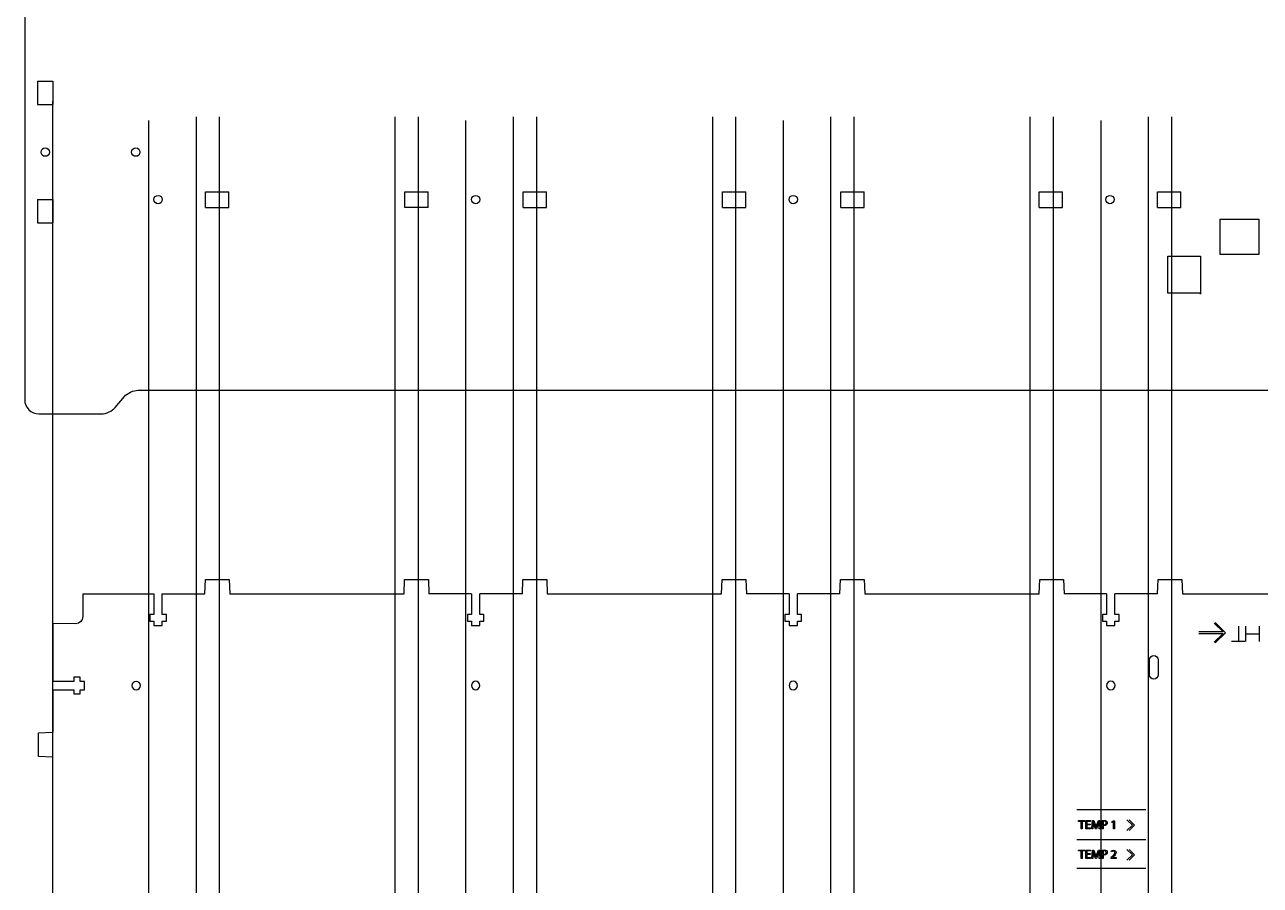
# Model space of a CAD drawing. Header units: millimetres. Extents: x -1506 to -668, y -3588 to 587.
# Drawn here: x -1506.3 to -1088.7, y -1630.4 to -1339.6 of the extents above; entities that cross this region are included whole.
import ezdxf

# ---------------------------------------------------------------- set-up
doc = ezdxf.new("R2010")
doc.units = ezdxf.units.MM
doc.layers.add('CUTS', color=1, linetype='Continuous', true_color=0xff0000)
doc.layers.add('TEXT', color=5, linetype='Continuous', true_color=0x0000ff)
doc.layers.add('referance lines', color=3, linetype='Continuous', lineweight=25, true_color=0x00ff00)

msp = doc.modelspace()

# ---------------------------------------------------------------- linework, layer by layer
at = {"layer": 'CUTS', "color": 1, "lineweight": 25, "true_color": 0xff0000}
for p, q in [((-1506.34, -340.89), (-1506.34, -1466.29)), ((-1501.98, -1358.68), (-1496.78, -1358.68)), ((-1501.98, -1358.68), (-1501.98, -1366.56)), ((-1496.78, -1358.68), (-1496.78, -1366.56)), ((-1501.98, -1366.56), (-1496.78, -1366.56)), ((-1501.98, -1398.68), (-1496.78, -1398.68)), ((-1501.98, -1398.68), (-1501.98, -1406.56)), ((-1496.78, -1398.68), (-1496.78, -1406.56)), ((-1445.2, -1401.28), (-1445.2, -1396.08)), ((-1445.2, -1396.08), (-1437.32, -1396.08)), ((-1437.32, -1401.28), (-1437.32, -1396.08)), ((-1377.86, -1401.28), (-1377.86, -1396.08)), ((-1377.86, -1396.08), (-1369.98, -1396.08)), ((-1369.98, -1401.28), (-1369.98, -1396.08)), ((-1337.86, -1401.28), (-1337.86, -1396.08)), ((-1337.86, -1396.08), (-1329.98, -1396.08)), ((-1329.98, -1401.28), (-1329.98, -1396.08)), ((-1270.52, -1401.28), (-1270.52, -1396.08)), ((-1270.52, -1396.08), (-1262.64, -1396.08)), ((-1262.64, -1401.28), (-1262.64, -1396.08)), ((-1230.52, -1401.28), (-1230.52, -1396.08)), ((-1230.52, -1396.08), (-1222.64, -1396.08)), ((-1222.64, -1401.28), (-1222.64, -1396.08)), ((-1163.44, -1401.28), (-1163.44, -1396.08)), ((-1163.44, -1396.08), (-1155.57, -1396.08)), ((-1155.57, -1401.28), (-1155.57, -1396.08)), ((-1123.44, -1401.28), (-1123.44, -1396.08)), ((-1123.44, -1396.08), (-1115.57, -1396.08)), ((-1115.57, -1401.28), (-1115.57, -1396.08)), ((-1445.2, -1401.28), (-1437.32, -1401.28)), ((-1369.98, -1401.28), (-1377.86, -1401.28)), ((-1337.86, -1401.28), (-1329.98, -1401.28)), ((-1270.52, -1401.28), (-1262.64, -1401.28)), ((-1230.52, -1401.28), (-1222.64, -1401.28)), ((-1163.44, -1401.28), (-1155.57, -1401.28)), ((-1123.44, -1401.28), (-1115.57, -1401.28)), ((-1501.98, -1406.56), (-1496.78, -1406.56)), ((-1468.02, -1463.09), (-706.65, -1463.09)), ((-1445.46, -1531.92), (-1445.26, -1527.04)), ((-1445.26, -1527.04), (-1437.23, -1527.04)), ((-1437.23, -1527.04), (-1437.03, -1531.92)), ((-1378.13, -1531.92), (-1377.93, -1527.04)), ((-1377.93, -1527.04), (-1369.89, -1527.04)), ((-1369.89, -1527.04), (-1369.69, -1531.92)), ((-1338.12, -1531.92), (-1337.92, -1527.04)), ((-1337.92, -1527.04), (-1329.89, -1527.04)), ((-1329.89, -1527.04), (-1329.69, -1531.92)), ((-1270.79, -1531.92), (-1270.59, -1527.04)), ((-1270.59, -1527.04), (-1262.55, -1527.04)), ((-1262.55, -1527.04), (-1262.35, -1531.92)), ((-1230.78, -1531.92), (-1230.58, -1527.04)), ((-1230.58, -1527.04), (-1222.55, -1527.04)), ((-1222.55, -1527.04), (-1222.35, -1531.92)), ((-1163.45, -1531.92), (-1163.25, -1527.04)), ((-1163.25, -1527.04), (-1155.21, -1527.04)), ((-1155.21, -1527.04), (-1155.01, -1531.92)), ((-1123.44, -1531.92), (-1123.24, -1527.04)), ((-1123.24, -1527.04), (-1115.21, -1527.04)), ((-1115.21, -1527.04), (-1115.01, -1531.92)), ((-1486.72, -1531.94), (-1486.72, -1539.6)), ((-1462.66, -1531.92), (-1462.66, -1538.93)), ((-1459.86, -1538.93), (-1459.86, -1531.92)), ((-1459.86, -1531.92), (-1445.46, -1531.92)), ((-1437.03, -1531.92), (-1378.13, -1531.92)), ((-1355.32, -1531.92), (-1369.69, -1531.92)), ((-1355.32, -1531.92), (-1355.32, -1538.93)), ((-1352.52, -1538.93), (-1352.52, -1531.92)), ((-1338.12, -1531.92), (-1352.52, -1531.92)), ((-1329.69, -1531.92), (-1270.79, -1531.92)), ((-1247.98, -1531.92), (-1262.35, -1531.92)), ((-1247.98, -1531.92), (-1247.98, -1538.93)), ((-1245.18, -1538.93), (-1245.18, -1531.92)), ((-1230.78, -1531.92), (-1245.18, -1531.92)), ((-1222.35, -1531.92), (-1163.45, -1531.92)), ((-1140.64, -1531.92), (-1155.01, -1531.92)), ((-1140.64, -1531.92), (-1140.64, -1538.93)), ((-1137.84, -1538.93), (-1137.84, -1531.92)), ((-1123.44, -1531.92), (-1137.84, -1531.92)), ((-1115.01, -1531.92), (-1056.11, -1531.92)), ((-1462.66, -1538.93), (-1464.06, -1538.93)), ((-1464.06, -1538.93), (-1464.06, -1541.13)), ((-1458.46, -1538.93), (-1459.86, -1538.93)), ((-1458.46, -1541.13), (-1458.46, -1538.93)), ((-1355.32, -1538.93), (-1356.72, -1538.93)), ((-1356.72, -1538.93), (-1356.72, -1541.13)), ((-1351.12, -1538.93), (-1352.52, -1538.93)), ((-1351.12, -1541.13), (-1351.12, -1538.93)), ((-1247.98, -1538.93), (-1249.38, -1538.93)), ((-1249.38, -1538.93), (-1249.38, -1541.13)), ((-1243.78, -1538.93), (-1245.18, -1538.93)), ((-1243.78, -1541.13), (-1243.78, -1538.93)), ((-1140.64, -1538.93), (-1142.04, -1538.93)), ((-1142.04, -1538.93), (-1142.04, -1541.13)), ((-1136.44, -1538.93), (-1137.84, -1538.93)), ((-1136.44, -1541.13), (-1136.44, -1538.93)), ((-1489.12, -1542), (-1496.78, -1541.97)), ((-1496.78, -1541.97), (-1496.78, -1561.53)), ((-1464.06, -1541.13), (-1462.66, -1541.13)), ((-1462.66, -1541.13), (-1462.66, -1542.58)), ((-1462.66, -1542.58), (-1459.86, -1542.58)), ((-1459.86, -1542.58), (-1459.86, -1541.13)), ((-1459.86, -1541.13), (-1458.46, -1541.13)), ((-1356.72, -1541.13), (-1355.32, -1541.13)), ((-1355.32, -1541.13), (-1355.32, -1542.58)), ((-1355.32, -1542.58), (-1352.52, -1542.58)), ((-1352.52, -1542.58), (-1352.52, -1541.13)), ((-1352.52, -1541.13), (-1351.12, -1541.13)), ((-1249.38, -1541.13), (-1247.98, -1541.13)), ((-1247.98, -1541.13), (-1247.98, -1542.58)), ((-1247.98, -1542.58), (-1245.18, -1542.58)), ((-1245.18, -1542.58), (-1245.18, -1541.13)), ((-1245.18, -1541.13), (-1243.78, -1541.13)), ((-1142.04, -1541.13), (-1140.64, -1541.13)), ((-1140.64, -1541.13), (-1140.64, -1542.58)), ((-1140.64, -1542.58), (-1137.84, -1542.58)), ((-1137.84, -1542.58), (-1137.84, -1541.13)), ((-1137.84, -1541.13), (-1136.44, -1541.13)), ((-1489.77, -1561.53), (-1496.78, -1561.53)), ((-1487.57, -1560.13), (-1489.77, -1560.13)), ((-1489.77, -1560.13), (-1489.77, -1561.53)), ((-1487.57, -1561.53), (-1487.57, -1560.13)), ((-1486.12, -1561.53), (-1487.57, -1561.53)), ((-1486.12, -1564.33), (-1486.12, -1561.53)), ((-1496.78, -1564.33), (-1489.77, -1564.33)), ((-1496.78, -1564.33), (-1496.78, -1578.71)), ((-1489.77, -1564.33), (-1489.77, -1565.73)), ((-1489.77, -1565.73), (-1487.57, -1565.73)), ((-1487.57, -1565.73), (-1487.57, -1564.33)), ((-1487.57, -1564.33), (-1486.12, -1564.33)), ((-1501.66, -1578.91), (-1496.78, -1578.71)), ((-1501.66, -1586.94), (-1501.66, -1578.91)), ((-1496.78, -1587.14), (-1501.66, -1586.94)), ((-1496.78, -1646.04), (-1496.78, -1587.14))]:
    msp.add_line(p, q, dxfattribs=at)
at = {"layer": 'CUTS'}
msp.add_line((-1486.72, -1531.94), (-1462.66, -1531.92), dxfattribs=at)
at = {"layer": 'CUTS', "color": 1, "lineweight": 25, "true_color": 0xff0000}
for points in [[(-1102.22, -1405.23), (-1089.22, -1405.23), (-1089.22, -1417.23), (-1102.22, -1417.23), (-1102.22, -1405.23), (-1102.22, -1405.23)], [(-1108.92, -1430.33), (-1119.92, -1430.33), (-1119.92, -1417.83), (-1108.92, -1417.83), (-1108.92, -1430.63), (-1108.92, -1430.33), (-1108.92, -1430.33)], [(-1475.74, -1468.93), (-1472.65, -1465.25)], [(-1501.53, -1471.09), (-1480.37, -1471.09)], [(-1126.18, -1559.27), (-1126.18, -1554.27)], [(-1123.18, -1554.27), (-1123.18, -1559.27), (-1123.18, -1559.27)]]:
    msp.add_lwpolyline(points, dxfattribs=at)
for points in [[(-1500.81, -1382.62), (-1500.81, -1381.83), (-1500.17, -1381.19), (-1499.38, -1381.19)], [(-1499.38, -1381.19), (-1498.6, -1381.19), (-1497.96, -1381.83), (-1497.96, -1382.62)], [(-1470.23, -1382.62), (-1470.23, -1381.83), (-1469.59, -1381.19), (-1468.81, -1381.19)], [(-1468.81, -1381.19), (-1468.02, -1381.19), (-1467.38, -1381.83), (-1467.38, -1382.62)], [(-1499.38, -1384.04), (-1500.17, -1384.04), (-1500.81, -1383.4), (-1500.81, -1382.62)], [(-1497.96, -1382.62), (-1497.96, -1383.4), (-1498.6, -1384.04), (-1499.38, -1384.04)], [(-1468.81, -1384.04), (-1469.59, -1384.04), (-1470.23, -1383.4), (-1470.23, -1382.62)], [(-1467.38, -1382.62), (-1467.38, -1383.4), (-1468.02, -1384.04), (-1468.81, -1384.04)], [(-1462.68, -1398.68), (-1462.68, -1397.89), (-1462.04, -1397.25), (-1461.26, -1397.25)], [(-1461.26, -1400.1), (-1462.04, -1400.1), (-1462.68, -1399.46), (-1462.68, -1398.68)], [(-1461.26, -1397.25), (-1460.47, -1397.25), (-1459.83, -1397.89), (-1459.83, -1398.68)], [(-1459.83, -1398.68), (-1459.83, -1399.46), (-1460.47, -1400.1), (-1461.26, -1400.1)], [(-1355.34, -1398.68), (-1355.34, -1397.89), (-1354.7, -1397.25), (-1353.92, -1397.25)], [(-1353.92, -1400.1), (-1354.7, -1400.1), (-1355.34, -1399.46), (-1355.34, -1398.68)], [(-1353.92, -1397.25), (-1353.13, -1397.25), (-1352.49, -1397.89), (-1352.49, -1398.68)], [(-1352.49, -1398.68), (-1352.49, -1399.46), (-1353.13, -1400.1), (-1353.92, -1400.1)], [(-1248, -1398.68), (-1248, -1397.89), (-1247.36, -1397.25), (-1246.58, -1397.25)], [(-1246.58, -1400.1), (-1247.36, -1400.1), (-1248, -1399.46), (-1248, -1398.68)], [(-1246.58, -1397.25), (-1245.79, -1397.25), (-1245.15, -1397.89), (-1245.15, -1398.68)], [(-1245.15, -1398.68), (-1245.15, -1399.46), (-1245.79, -1400.1), (-1246.58, -1400.1)], [(-1140.93, -1398.68), (-1140.93, -1397.89), (-1140.29, -1397.25), (-1139.51, -1397.25)], [(-1139.51, -1400.1), (-1140.29, -1400.1), (-1140.93, -1399.46), (-1140.93, -1398.68)], [(-1139.51, -1397.25), (-1138.72, -1397.25), (-1138.08, -1397.89), (-1138.08, -1398.68)], [(-1138.08, -1398.68), (-1138.08, -1399.46), (-1138.72, -1400.1), (-1139.51, -1400.1)], [(-1472.65, -1465.25), (-1471.66, -1464.06), (-1469.57, -1463.09), (-1468.02, -1463.09)], [(-1506.34, -1466.29), (-1506.34, -1468.93), (-1504.17, -1471.09), (-1501.53, -1471.09)], [(-1480.37, -1471.09), (-1478.82, -1471.09), (-1476.73, -1470.11), (-1475.74, -1468.93)], [(-1486.72, -1539.6), (-1486.72, -1540.93), (-1487.79, -1542), (-1489.12, -1542)], [(-1126.18, -1554.27), (-1126.18, -1553.44), (-1125.51, -1552.77), (-1124.68, -1552.77)], [(-1124.68, -1552.77), (-1123.85, -1552.77), (-1123.18, -1553.44), (-1123.18, -1554.27)], [(-1468.68, -1561.5), (-1469.47, -1561.5), (-1470.1, -1562.14), (-1470.1, -1562.93)], [(-1467.25, -1562.93), (-1467.25, -1562.14), (-1467.89, -1561.5), (-1468.68, -1561.5)], [(-1353.92, -1561.48), (-1354.7, -1561.48), (-1355.34, -1562.12), (-1355.34, -1562.91)], [(-1352.49, -1562.91), (-1352.49, -1562.12), (-1353.13, -1561.48), (-1353.92, -1561.48)], [(-1246.58, -1561.48), (-1247.36, -1561.48), (-1248, -1562.12), (-1248, -1562.91)], [(-1245.15, -1562.91), (-1245.15, -1562.12), (-1245.79, -1561.48), (-1246.58, -1561.48)], [(-1139.24, -1561.48), (-1140.02, -1561.48), (-1140.66, -1562.12), (-1140.66, -1562.91)], [(-1137.81, -1562.91), (-1137.81, -1562.12), (-1138.45, -1561.48), (-1139.24, -1561.48)], [(-1124.68, -1560.77), (-1125.51, -1560.77), (-1126.18, -1560.1), (-1126.18, -1559.27)], [(-1123.18, -1559.27), (-1123.18, -1560.1), (-1123.85, -1560.77), (-1124.68, -1560.77)], [(-1470.1, -1562.93), (-1470.1, -1563.71), (-1469.47, -1564.35), (-1468.68, -1564.35)], [(-1468.68, -1564.35), (-1467.89, -1564.35), (-1467.25, -1563.71), (-1467.25, -1562.93)], [(-1355.34, -1562.91), (-1355.34, -1563.69), (-1354.7, -1564.33), (-1353.92, -1564.33)], [(-1353.92, -1564.33), (-1353.13, -1564.33), (-1352.49, -1563.69), (-1352.49, -1562.91)], [(-1248, -1562.91), (-1248, -1563.69), (-1247.36, -1564.33), (-1246.58, -1564.33)], [(-1246.58, -1564.33), (-1245.79, -1564.33), (-1245.15, -1563.69), (-1245.15, -1562.91)], [(-1140.66, -1562.91), (-1140.66, -1563.69), (-1140.02, -1564.33), (-1139.24, -1564.33)], [(-1139.24, -1564.33), (-1138.45, -1564.33), (-1137.81, -1563.69), (-1137.81, -1562.91)]]:
    msp.add_open_spline(points, degree=3, dxfattribs=at)
at = {"layer": 'referance lines'}
for p, q in [((-1496.83, -2509.32), (-1496.83, -1365.42)), ((-1464.38, -2515.78), (-1464.38, -1371.88)), ((-1448.32, -2514.6), (-1448.32, -1370.7)), ((-1440.44, -2514.6), (-1440.44, -1370.7)), ((-1381.14, -2514.6), (-1381.14, -1370.7)), ((-1373.27, -2514.6), (-1373.27, -1370.7)), ((-1357.21, -2515.78), (-1357.21, -1371.88)), ((-1341.15, -2514.6), (-1341.15, -1370.7)), ((-1333.27, -2514.6), (-1333.27, -1370.7)), ((-1273.8, -2514.6), (-1273.8, -1370.7)), ((-1265.93, -2514.6), (-1265.93, -1370.7)), ((-1249.87, -2515.78), (-1249.87, -1371.88)), ((-1233.81, -2514.6), (-1233.81, -1370.7)), ((-1225.93, -2514.6), (-1225.93, -1370.7)), ((-1166.46, -2514.6), (-1166.46, -1370.7)), ((-1158.59, -2514.6), (-1158.59, -1370.7)), ((-1142.53, -2515.78), (-1142.53, -1371.88)), ((-1126.47, -2514.6), (-1126.47, -1370.7)), ((-1118.59, -2514.6), (-1118.59, -1370.7))]:
    msp.add_line(p, q, dxfattribs=at)
at = {"layer": 'TEXT', "color": 5, "lineweight": 25, "true_color": 0x0000ff}
for points in [[(-1104.29, -1541.81), (-1101.3, -1544.8), (-1109.47, -1544.8)], [(-1103.91, -1541.57), (-1100.44, -1545.05), (-1103.91, -1548.53)], [(-1096.1, -1542.81), (-1096.1, -1547.98)], [(-1093.57, -1548.02), (-1093.57, -1542.81)], [(-1089.1, -1542.81), (-1089.1, -1548.02)], [(-1109.47, -1545.3), (-1101.29, -1545.3), (-1104.3, -1548.3)], [(-1093.92, -1548.02), (-1098.42, -1548.02)], [(-1089.1, -1545.6), (-1093.57, -1545.6)], [(-1150.7, -1604.83), (-1127.42, -1604.83)], [(-1149.23, -1608.82), (-1150.1, -1608.82), (-1150.1, -1608.51), (-1147.99, -1608.51), (-1147.99, -1608.82), (-1148.86, -1608.82), (-1148.86, -1611.36), (-1149.23, -1611.36), (-1149.23, -1608.82), (-1149.23, -1608.82)], [(-1146.2, -1610.02), (-1147.3, -1610.02), (-1147.3, -1611.05), (-1146.06, -1611.05), (-1146.06, -1611.36), (-1147.67, -1611.36), (-1147.67, -1608.51), (-1146.13, -1608.51), (-1146.13, -1608.82), (-1147.3, -1608.82), (-1147.3, -1609.72), (-1146.2, -1609.72), (-1146.2, -1610.02), (-1146.2, -1610.02)], [(-1145.23, -1610.14), (-1145.31, -1611.36), (-1145.66, -1611.36), (-1145.46, -1608.51), (-1144.99, -1608.51), (-1144.51, -1609.89)], [(-1145.17, -1608.87), (-1145.18, -1608.87)], [(-1143.6, -1609.96), (-1144.1, -1611.34), (-1144.38, -1611.34), (-1144.84, -1609.98)], [(-1144.22, -1610.85), (-1144.21, -1610.85)], [(-1143.9, -1609.89), (-1143.4, -1608.51), (-1142.93, -1608.51), (-1142.75, -1611.36), (-1143.11, -1611.36), (-1143.18, -1610.11), (-1143.18, -1610.11)], [(-1143.23, -1608.87), (-1143.24, -1608.87)], [(-1141.81, -1610.22), (-1141.81, -1611.36), (-1142.18, -1611.36), (-1142.18, -1608.54), (-1142.18, -1608.54)], [(-1141.81, -1608.81), (-1141.81, -1609.92), (-1141.81, -1609.92)], [(-1138.35, -1608.95), (-1138.36, -1608.95), (-1138.84, -1609.21), (-1138.91, -1608.93), (-1138.31, -1608.61), (-1137.99, -1608.61), (-1137.99, -1611.36), (-1138.35, -1611.36), (-1138.35, -1608.95), (-1138.35, -1608.95)], [(-1133.77, -1608.3), (-1131.95, -1610.12), (-1133.77, -1611.93)], [(-1133.07, -1608.3), (-1131.25, -1610.12), (-1133.07, -1611.93)], [(-1150.7, -1614.96), (-1127.42, -1614.96)], [(-1149.23, -1618.82), (-1150.1, -1618.82), (-1150.1, -1618.51), (-1147.99, -1618.51), (-1147.99, -1618.82), (-1148.86, -1618.82), (-1148.86, -1621.36), (-1149.23, -1621.36), (-1149.23, -1618.82), (-1149.23, -1618.82)], [(-1146.2, -1620.02), (-1147.3, -1620.02), (-1147.3, -1621.05), (-1146.06, -1621.05), (-1146.06, -1621.36), (-1147.67, -1621.36), (-1147.67, -1618.51), (-1146.13, -1618.51), (-1146.13, -1618.82), (-1147.3, -1618.82), (-1147.3, -1619.72), (-1146.2, -1619.72), (-1146.2, -1620.02), (-1146.2, -1620.02)], [(-1145.23, -1620.14), (-1145.31, -1621.36), (-1145.66, -1621.36), (-1145.46, -1618.51), (-1144.99, -1618.51), (-1144.51, -1619.89)], [(-1145.17, -1618.88), (-1145.18, -1618.88)], [(-1143.6, -1619.96), (-1144.1, -1621.34), (-1144.38, -1621.34), (-1144.84, -1619.98)], [(-1143.9, -1619.89), (-1143.4, -1618.51), (-1142.93, -1618.51), (-1142.75, -1621.36), (-1143.11, -1621.36), (-1143.18, -1620.11), (-1143.18, -1620.11)], [(-1143.23, -1618.88), (-1143.24, -1618.88)], [(-1141.81, -1620.22), (-1141.81, -1621.36), (-1142.18, -1621.36), (-1142.18, -1618.54), (-1142.18, -1618.54)], [(-1141.81, -1618.81), (-1141.81, -1619.92), (-1141.81, -1619.92)], [(-1138.97, -1619.1), (-1139.09, -1618.84)], [(-1133.77, -1618.3), (-1131.95, -1620.12), (-1133.77, -1621.93)], [(-1133.07, -1618.3), (-1131.25, -1620.12), (-1133.07, -1621.93)], [(-1144.22, -1620.85), (-1144.21, -1620.85)], [(-1138.42, -1620.84), (-1138.64, -1621.04), (-1138.64, -1621.05), (-1137.41, -1621.05), (-1137.41, -1621.36), (-1139.16, -1621.36), (-1139.16, -1621.36)], [(-1139.16, -1621.36), (-1139.16, -1621.13), (-1138.87, -1620.85)], [(-1150.7, -1624.66), (-1127.42, -1624.66)]]:
    msp.add_lwpolyline(points, dxfattribs=at)
for points in [[(-1145.18, -1608.87), (-1145.19, -1609.23), (-1145.21, -1609.7), (-1145.23, -1610.14)], [(-1144.84, -1609.98), (-1144.98, -1609.58), (-1145.09, -1609.21), (-1145.17, -1608.87)], [(-1144.51, -1609.89), (-1144.39, -1610.24), (-1144.29, -1610.55), (-1144.22, -1610.85)], [(-1144.21, -1610.85), (-1144.13, -1610.56), (-1144.03, -1610.25), (-1143.9, -1609.89)], [(-1143.24, -1608.87), (-1143.34, -1609.21), (-1143.45, -1609.56), (-1143.6, -1609.96)], [(-1143.18, -1610.11), (-1143.2, -1609.71), (-1143.23, -1609.23), (-1143.23, -1608.87)], [(-1142.18, -1608.54), (-1142, -1608.51), (-1141.77, -1608.49), (-1141.47, -1608.49)], [(-1141.47, -1608.78), (-1141.63, -1608.78), (-1141.75, -1608.79), (-1141.81, -1608.81)], [(-1141.81, -1609.92), (-1141.73, -1609.94), (-1141.63, -1609.95), (-1141.51, -1609.95)], [(-1141.52, -1610.24), (-1141.63, -1610.24), (-1141.73, -1610.24), (-1141.81, -1610.22)], [(-1140.65, -1609.93), (-1140.84, -1610.14), (-1141.16, -1610.24), (-1141.52, -1610.24)], [(-1141.51, -1609.95), (-1141.06, -1609.95), (-1140.79, -1609.73), (-1140.79, -1609.34)], [(-1141.47, -1608.49), (-1141.11, -1608.49), (-1140.84, -1608.57), (-1140.67, -1608.72)], [(-1140.79, -1609.34), (-1140.79, -1608.96), (-1141.06, -1608.78), (-1141.47, -1608.78)], [(-1140.67, -1608.72), (-1140.52, -1608.86), (-1140.43, -1609.07), (-1140.43, -1609.32)], [(-1140.43, -1609.32), (-1140.43, -1609.58), (-1140.5, -1609.78), (-1140.65, -1609.93)], [(-1145.18, -1618.88), (-1145.19, -1619.23), (-1145.21, -1619.7), (-1145.23, -1620.14)], [(-1144.84, -1619.98), (-1144.98, -1619.58), (-1145.09, -1619.21), (-1145.17, -1618.88)], [(-1144.51, -1619.89), (-1144.39, -1620.24), (-1144.29, -1620.55), (-1144.22, -1620.85)], [(-1144.21, -1620.85), (-1144.13, -1620.56), (-1144.03, -1620.25), (-1143.9, -1619.89)], [(-1143.24, -1618.88), (-1143.34, -1619.2), (-1143.45, -1619.56), (-1143.6, -1619.96)], [(-1143.18, -1620.11), (-1143.2, -1619.71), (-1143.23, -1619.23), (-1143.23, -1618.88)], [(-1142.18, -1618.54), (-1142, -1618.51), (-1141.77, -1618.49), (-1141.47, -1618.49)], [(-1141.47, -1618.78), (-1141.63, -1618.78), (-1141.75, -1618.79), (-1141.81, -1618.81)], [(-1141.81, -1619.92), (-1141.73, -1619.94), (-1141.63, -1619.95), (-1141.51, -1619.95)], [(-1141.52, -1620.24), (-1141.63, -1620.24), (-1141.73, -1620.24), (-1141.81, -1620.22)], [(-1140.65, -1619.93), (-1140.84, -1620.14), (-1141.16, -1620.24), (-1141.52, -1620.24)], [(-1141.51, -1619.95), (-1141.06, -1619.95), (-1140.79, -1619.73), (-1140.79, -1619.34)], [(-1141.47, -1618.49), (-1141.11, -1618.49), (-1140.84, -1618.57), (-1140.67, -1618.72)], [(-1140.79, -1619.34), (-1140.79, -1618.96), (-1141.06, -1618.78), (-1141.47, -1618.78)], [(-1140.67, -1618.72), (-1140.52, -1618.86), (-1140.43, -1619.07), (-1140.43, -1619.32)], [(-1140.43, -1619.32), (-1140.43, -1619.58), (-1140.5, -1619.78), (-1140.65, -1619.93)], [(-1139.09, -1618.84), (-1138.9, -1618.68), (-1138.63, -1618.56), (-1138.32, -1618.56)], [(-1138.39, -1618.87), (-1138.64, -1618.87), (-1138.85, -1619), (-1138.97, -1619.1)], [(-1138.87, -1620.85), (-1138.17, -1620.18), (-1137.85, -1619.82), (-1137.85, -1619.41)], [(-1137.47, -1619.36), (-1137.47, -1619.87), (-1137.84, -1620.28), (-1138.42, -1620.84)], [(-1137.85, -1619.41), (-1137.85, -1619.13), (-1137.98, -1618.87), (-1138.39, -1618.87)], [(-1138.32, -1618.56), (-1137.72, -1618.56), (-1137.47, -1618.97), (-1137.47, -1619.36)]]:
    msp.add_open_spline(points, degree=3, dxfattribs=at)

doc.saveas('drawing.dxf')
